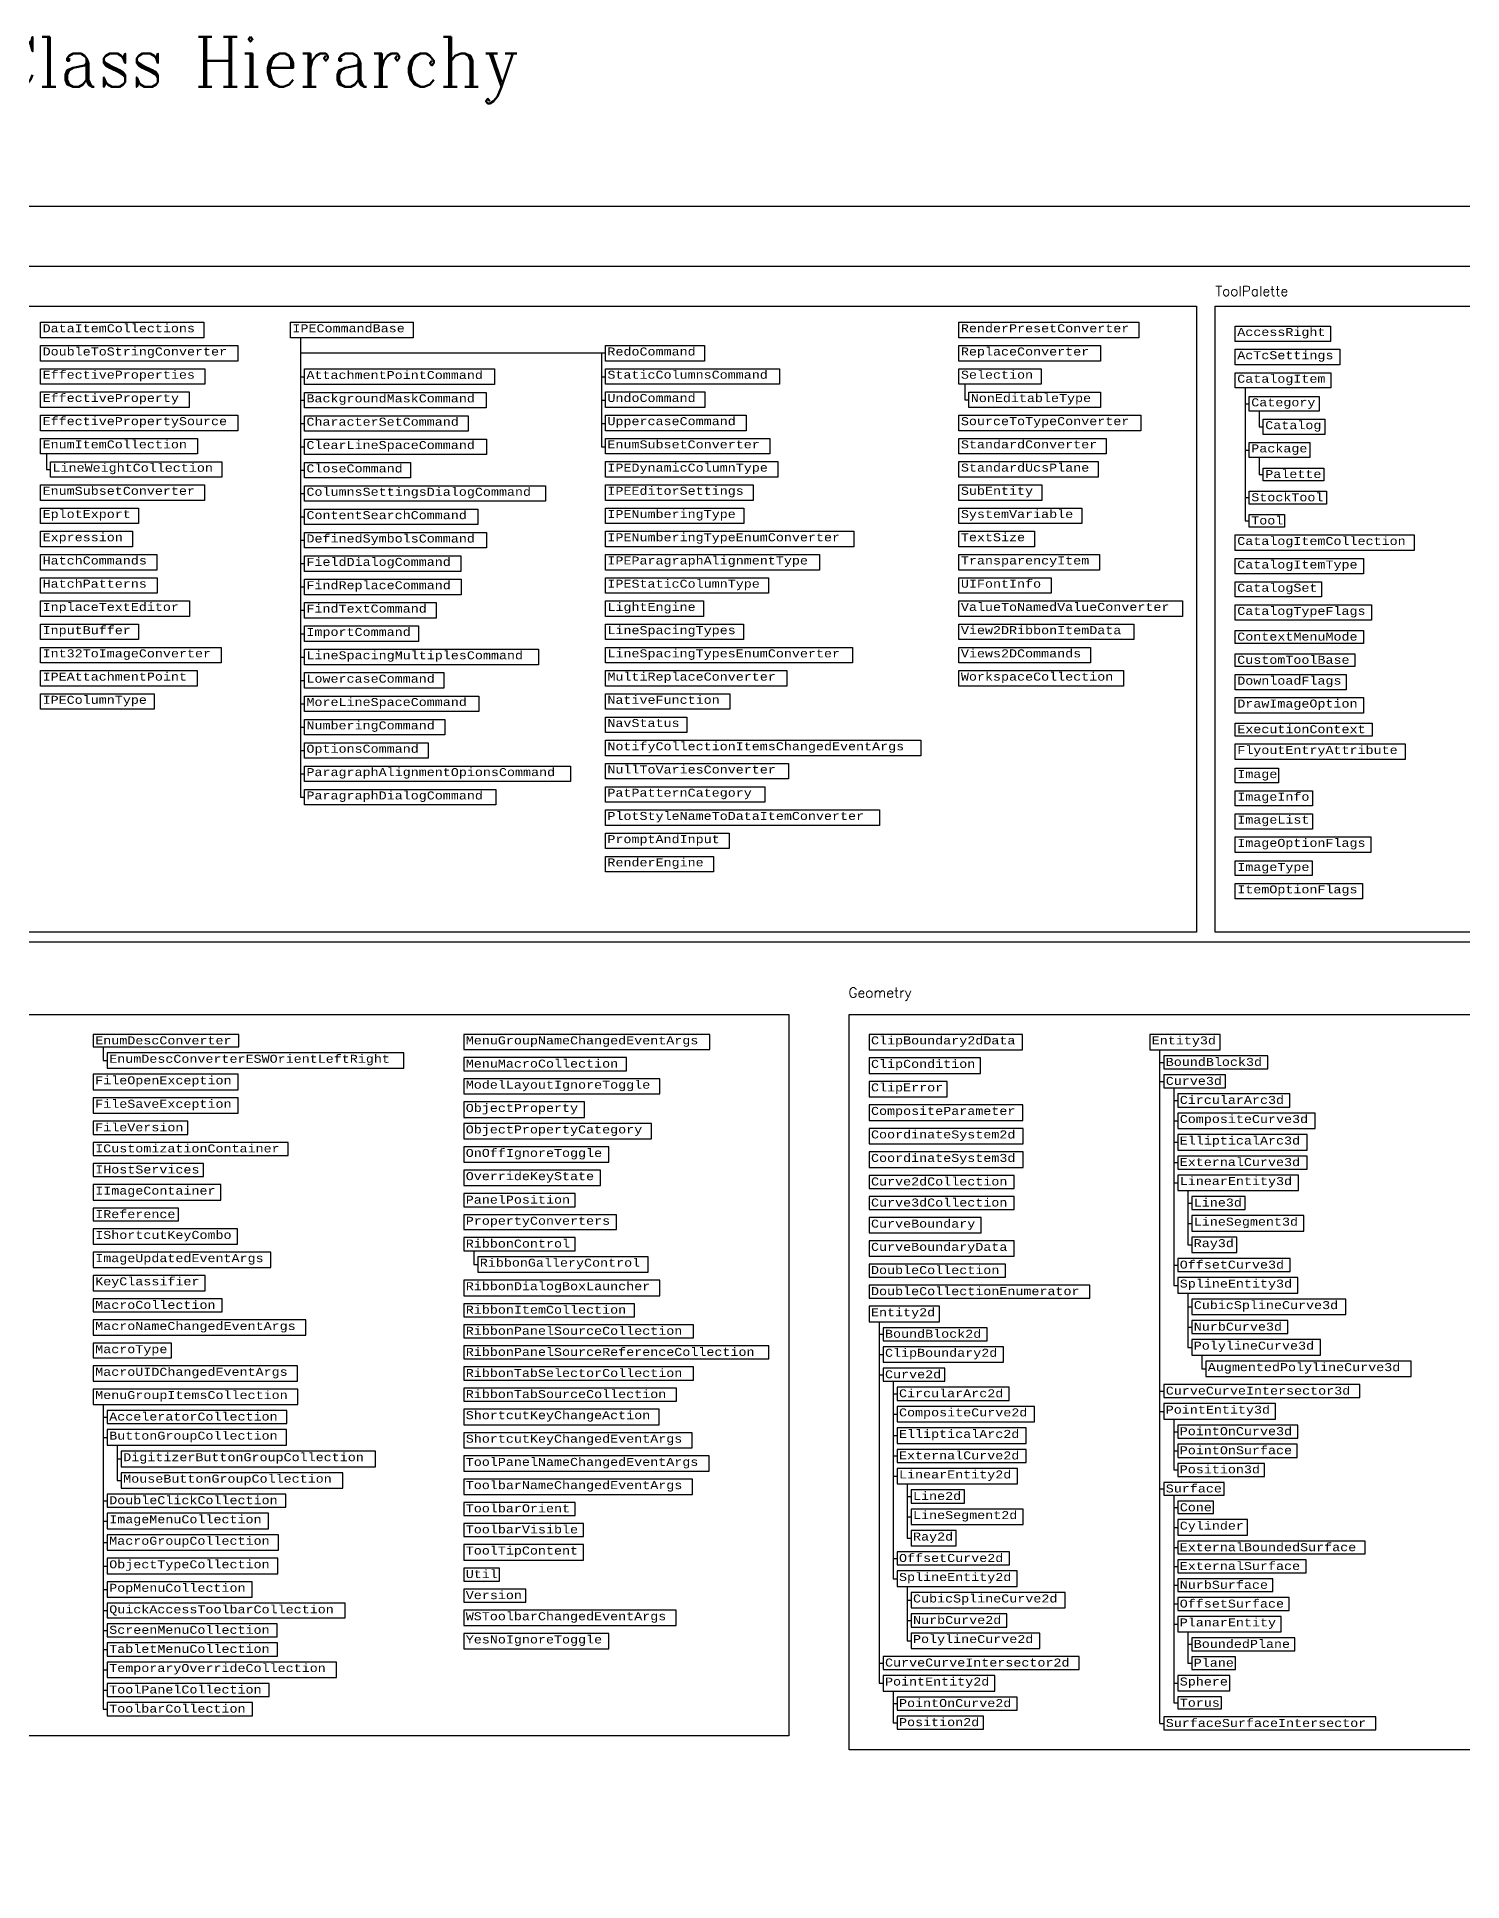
# Model space of a CAD drawing. Header units: inches. Extents: x 349 to 917, y -338 to 10.
# Drawn here: x 683.8 to 755.1, y -82.7 to 9.6 of the extents above; entities that cross this region are included whole.
import ezdxf

# ---------------------------------------------------------------- set-up
doc = ezdxf.new("R2010")
doc.units = ezdxf.units.IN
doc.header["$MEASUREMENT"] = 0
for name, color, linetype in [('Managed classes', 3, 'Continuous'), ('ObjectARX 2009 Managed classes', 7, 'Continuous'), ('ObjectARX 2010 Managed classes', 7, 'Continuous')]:
    doc.layers.add(name, color=color, linetype=linetype)
doc.styles.add('Categories', font='romanc.shx', dxfattribs={"height": 0.5})
doc.styles.add('PureManaged', font='cour.ttf', dxfattribs={"height": 0.4})
doc.styles.get("Standard").update_dxf_attribs({"font": 'cour.ttf'})
doc.styles.add('Title', font='romanc.shx', dxfattribs={"width": 0.9})

msp = doc.modelspace()

# ---------------------------------------------------------------- linework, layer by layer
for p, q in [((697.02, -5.489), (697.02, -28.458)), ((712.263, -6.262), (697.02, -6.262)), ((712.063, -6.262), (712.063, -10.94)), ((697.02, -7.437), (697.22, -7.437)), ((712.063, -7.437), (712.263, -7.437)), ((730.225, -7.811), (730.225, -8.591)), ((744.243, -7.997), (744.243, -14.643)), ((697.02, -8.604), (697.22, -8.604)), ((712.063, -8.604), (712.263, -8.604)), ((730.225, -8.591), (730.425, -8.591)), ((744.243, -8.798), (744.443, -8.798)), ((744.943, -9.178), (744.943, -9.939)), ((697.02, -9.772), (697.22, -9.772)), ((712.063, -9.772), (712.263, -9.772)), ((744.943, -9.939), (745.143, -9.939)), ((697.02, -10.94), (697.22, -10.94)), ((712.063, -10.94), (712.263, -10.94)), ((684.327, -11.294), (684.327, -12.074)), ((744.243, -11.1), (744.443, -11.1)), ((744.943, -11.481), (744.943, -12.321)), ((684.327, -12.074), (684.527, -12.074)), ((697.02, -12.108), (697.22, -12.108)), ((744.943, -12.321), (745.143, -12.321)), ((697.02, -13.276), (697.22, -13.276)), ((744.243, -13.482), (744.443, -13.482)), ((697.02, -14.444), (697.22, -14.444)), ((744.243, -14.643), (744.443, -14.643)), ((697.02, -15.612), (697.22, -15.612)), ((697.02, -16.78), (697.22, -16.78)), ((697.02, -17.947), (697.22, -17.947)), ((697.02, -19.115), (697.22, -19.115)), ((697.02, -20.283), (697.22, -20.283)), ((697.02, -21.451), (697.22, -21.451)), ((697.02, -22.619), (697.22, -22.619)), ((697.02, -23.787), (697.22, -23.787)), ((697.02, -24.955), (697.22, -24.955)), ((697.02, -26.122), (697.22, -26.122)), ((697.02, -27.29), (697.22, -27.29)), ((697.02, -28.458), (697.22, -28.458)), ((687.161, -40.937), (687.161, -41.625)), ((739.97, -74.765), (739.97, -41.092)), ((687.161, -41.625), (687.361, -41.625)), ((739.97, -41.717), (740.17, -41.717)), ((739.97, -42.668), (740.17, -42.668)), ((740.67, -42.993), (740.67, -52.864)), ((740.67, -43.62), (740.87, -43.62)), ((740.67, -44.635), (740.87, -44.635)), ((740.67, -45.711), (740.87, -45.711)), ((740.67, -46.724), (740.87, -46.724)), ((740.67, -47.737), (740.87, -47.737)), ((741.37, -48.124), (741.37, -50.84)), ((741.37, -48.752), (741.57, -48.752)), ((741.37, -49.767), (741.57, -49.767)), ((705.683, -51.131), (705.683, -51.819)), ((741.37, -50.84), (741.57, -50.84)), ((705.683, -51.819), (705.883, -51.819)), ((740.67, -51.851), (740.87, -51.851)), ((740.67, -52.864), (740.87, -52.864)), ((741.37, -53.252), (741.37, -55.965)), ((741.37, -53.939), (741.57, -53.939)), ((725.938, -54.685), (725.938, -72.76)), ((725.938, -55.31), (726.138, -55.31)), ((741.37, -54.952), (741.57, -54.952)), ((741.37, -55.965), (741.57, -55.965)), ((725.938, -56.323), (726.138, -56.323)), ((742.07, -56.353), (742.07, -57.041)), ((742.07, -57.041), (742.27, -57.041)), ((725.938, -57.336), (726.138, -57.336)), ((726.638, -57.662), (726.638, -67.533)), ((687.161, -58.824), (687.161, -74.054)), ((726.638, -58.289), (726.838, -58.289)), ((739.97, -58.154), (740.17, -58.154)), ((687.161, -59.452), (687.361, -59.452)), ((726.638, -59.304), (726.838, -59.304)), ((739.97, -59.167), (740.17, -59.167)), ((740.67, -59.555), (740.67, -62.091)), ((687.161, -60.467), (687.361, -60.467)), ((687.861, -60.855), (687.861, -62.618)), ((726.638, -60.379), (726.838, -60.379)), ((740.67, -60.182), (740.87, -60.182)), ((687.861, -61.542), (688.061, -61.542)), ((726.638, -61.392), (726.838, -61.392)), ((740.67, -61.137), (740.87, -61.137)), ((687.861, -62.618), (688.061, -62.618)), ((726.638, -62.405), (726.838, -62.405)), ((740.67, -62.091), (740.87, -62.091)), ((727.338, -62.793), (727.338, -65.509)), ((727.338, -63.42), (727.538, -63.42)), ((739.97, -63.039), (740.17, -63.039)), ((740.67, -63.359), (740.67, -73.739)), ((687.161, -63.633), (687.361, -63.633)), ((727.338, -64.435), (727.538, -64.435)), ((740.67, -63.969), (740.87, -63.969)), ((687.161, -64.648), (687.361, -64.648)), ((740.67, -64.967), (740.87, -64.967)), ((687.161, -65.723), (687.361, -65.723)), ((727.338, -65.509), (727.538, -65.509)), ((740.67, -65.975), (740.87, -65.975)), ((687.161, -66.898), (687.361, -66.898)), ((726.638, -66.52), (726.838, -66.52)), ((740.67, -66.915), (740.87, -66.915)), ((687.161, -68.074), (687.361, -68.074)), ((726.638, -67.533), (726.838, -67.533)), ((727.338, -67.92), (727.338, -70.634)), ((740.67, -67.856), (740.87, -67.856)), ((687.161, -69.124), (687.361, -69.124)), ((727.338, -68.608), (727.538, -68.608)), ((740.67, -68.796), (740.87, -68.796)), ((727.338, -69.621), (727.538, -69.621)), ((740.67, -69.804), (740.87, -69.804)), ((687.161, -70.114), (687.361, -70.114)), ((727.338, -70.634), (727.538, -70.634)), ((741.37, -70.192), (741.37, -71.752)), ((741.37, -70.812), (741.57, -70.812)), ((687.161, -71.069), (687.361, -71.069)), ((725.938, -71.747), (726.138, -71.747)), ((741.37, -71.752), (741.57, -71.752)), ((687.161, -72.084), (687.361, -72.084)), ((725.938, -72.76), (726.138, -72.76)), ((740.67, -72.753), (740.87, -72.753)), ((687.161, -73.099), (687.361, -73.099)), ((726.638, -73.148), (726.638, -74.73)), ((740.67, -73.739), (740.87, -73.739)), ((687.161, -74.054), (687.361, -74.054)), ((726.638, -73.775), (726.838, -73.775)), ((726.638, -74.73), (726.838, -74.73)), ((739.97, -74.765), (740.17, -74.765))]:
    msp.add_line(p, q)
for points in [[(636.228, 1.1), (917.477, 1.1), (917.477, -179.663), (636.229, -179.663)], [(639.228, -1.9), (771.504, -1.9), (771.504, -35.709), (639.228, -35.709)], [(670.543, -3.9), (741.81, -3.9), (741.81, -35.213), (670.543, -35.213)], [(742.743, -3.9), (770.634, -3.9), (770.634, -35.213), (742.743, -35.213)], [(684.032, -5.489), (684.032, -4.713), (692.191, -4.713), (692.191, -5.489)], [(696.52, -5.489), (696.52, -4.713), (702.661, -4.713), (702.661, -5.489)], [(729.931, -5.489), (729.931, -4.713), (738.924, -4.713), (738.924, -5.489)], [(743.743, -5.675), (743.743, -4.9), (748.509, -4.9), (748.509, -5.675)], [(684.032, -6.65), (684.032, -5.874), (693.882, -5.874), (693.882, -6.65)], [(712.263, -6.65), (712.263, -5.874), (717.207, -5.874), (717.207, -6.65)], [(729.931, -6.65), (729.931, -5.874), (737.005, -5.874), (737.005, -6.65)], [(743.743, -6.836), (743.743, -6.061), (748.963, -6.061), (748.963, -6.836)], [(684.032, -7.811), (684.032, -7.035), (692.243, -7.035), (692.243, -7.811)], [(697.22, -7.824), (697.22, -7.049), (706.723, -7.049), (706.723, -7.824)], [(712.263, -7.811), (712.263, -7.035), (720.968, -7.035), (720.968, -7.811)], [(729.931, -7.811), (729.931, -7.035), (734.036, -7.035), (734.036, -7.811)], [(743.743, -7.997), (743.743, -7.236), (748.517, -7.236), (748.517, -7.997)], [(684.032, -8.972), (684.032, -8.196), (691.458, -8.196), (691.458, -8.972)], [(697.22, -8.992), (697.22, -8.217), (706.303, -8.217), (706.303, -8.992)], [(712.263, -8.972), (712.263, -8.196), (717.225, -8.196), (717.225, -8.972)], [(730.425, -8.978), (730.425, -8.203), (737, -8.203), (737, -8.978)], [(744.443, -9.158), (744.443, -8.417), (747.943, -8.417), (747.943, -9.158)], [(684.032, -10.133), (684.032, -9.357), (693.882, -9.357), (693.882, -10.133)], [(697.22, -10.16), (697.22, -9.385), (705.397, -9.385), (705.397, -10.16)], [(712.263, -10.133), (712.263, -9.357), (719.303, -9.357), (719.303, -10.133)], [(729.931, -10.133), (729.931, -9.357), (739.032, -9.357), (739.032, -10.133)], [(745.143, -10.319), (745.143, -9.558), (748.214, -9.558), (748.214, -10.319)], [(684.032, -11.294), (684.032, -10.518), (691.877, -10.518), (691.877, -11.294)], [(697.22, -11.328), (697.22, -10.553), (706.325, -10.553), (706.325, -11.328)], [(712.263, -11.294), (712.263, -10.518), (720.485, -10.518), (720.485, -11.294)], [(729.931, -11.294), (729.931, -10.518), (737.295, -10.518), (737.295, -11.294)], [(744.443, -11.481), (744.443, -10.719), (747.469, -10.719), (747.469, -11.481)], [(684.527, -12.462), (684.527, -11.686), (693.098, -11.686), (693.098, -12.462)], [(697.22, -12.496), (697.22, -11.72), (702.514, -11.72), (702.514, -12.496)], [(712.263, -12.455), (712.263, -11.679), (720.879, -11.679), (720.879, -12.455)], [(729.931, -12.455), (729.931, -11.679), (736.897, -11.679), (736.897, -12.455)], [(684.032, -13.616), (684.032, -12.84), (692.226, -12.84), (692.226, -13.616)], [(697.22, -13.664), (697.22, -12.888), (709.264, -12.888), (709.264, -13.664)], [(712.263, -13.616), (712.263, -12.84), (719.643, -12.84), (719.643, -13.616)], [(729.931, -13.616), (729.931, -12.84), (734.073, -12.84), (734.073, -13.616)], [(745.143, -12.642), (745.143, -12.001), (748.169, -12.001), (748.169, -12.642)], [(744.443, -13.803), (744.443, -13.162), (748.298, -13.162), (748.298, -13.803)], [(684.032, -14.777), (684.032, -14.001), (688.93, -14.001), (688.93, -14.777)], [(697.22, -14.831), (697.22, -14.056), (705.883, -14.056), (705.883, -14.831)], [(712.263, -14.777), (712.263, -14.001), (719.178, -14.001), (719.178, -14.777)], [(729.931, -14.777), (729.931, -14.001), (736.082, -14.001), (736.082, -14.777)], [(744.443, -14.964), (744.443, -14.323), (746.212, -14.323), (746.212, -14.964)], [(684.032, -15.938), (684.032, -15.162), (688.633, -15.162), (688.633, -15.938)], [(697.22, -15.999), (697.22, -15.224), (706.314, -15.224), (706.314, -15.999)], [(712.263, -15.938), (712.263, -15.162), (724.676, -15.162), (724.676, -15.938)], [(729.931, -15.938), (729.931, -15.162), (733.711, -15.162), (733.711, -15.938)], [(743.743, -16.125), (743.743, -15.349), (752.683, -15.349), (752.683, -16.125)], [(684.032, -17.099), (684.032, -16.323), (689.837, -16.323), (689.837, -17.099)], [(697.22, -17.167), (697.22, -16.392), (705.044, -16.392), (705.044, -17.167)], [(712.263, -17.099), (712.263, -16.323), (722.957, -16.323), (722.957, -17.099)], [(729.931, -17.099), (729.931, -16.323), (736.951, -16.323), (736.951, -17.099)], [(743.743, -17.286), (743.743, -16.525), (750.148, -16.525), (750.148, -17.286)], [(684.032, -18.26), (684.032, -17.484), (689.854, -17.484), (689.854, -18.26)], [(712.263, -18.26), (712.263, -17.484), (720.414, -17.484), (720.414, -18.26)], [(729.931, -18.26), (729.931, -17.484), (734.543, -17.484), (734.543, -18.26)], [(697.22, -18.335), (697.22, -17.56), (705.056, -17.56), (705.056, -18.335)], [(743.743, -18.447), (743.743, -17.686), (748.052, -17.686), (748.052, -18.447)], [(684.032, -19.421), (684.032, -18.646), (691.476, -18.646), (691.476, -19.421)], [(697.22, -19.503), (697.22, -18.728), (703.795, -18.728), (703.795, -19.503)], [(712.263, -19.421), (712.263, -18.646), (717.173, -18.646), (717.173, -19.421)], [(729.931, -19.421), (729.931, -18.646), (741.114, -18.646), (741.114, -19.421)], [(743.743, -19.608), (743.743, -18.847), (750.552, -18.847), (750.552, -19.608)], [(684.032, -20.582), (684.032, -19.807), (688.93, -19.807), (688.93, -20.582)], [(697.22, -20.671), (697.22, -19.895), (702.924, -19.895), (702.924, -20.671)], [(712.263, -20.582), (712.263, -19.807), (719.16, -19.807), (719.16, -20.582)], [(729.931, -20.582), (729.931, -19.807), (738.67, -19.807), (738.67, -20.582)], [(743.743, -20.769), (743.743, -20.128), (750.148, -20.128), (750.148, -20.769)], [(684.032, -21.743), (684.032, -20.968), (693.062, -20.968), (693.062, -21.743)], [(697.22, -21.839), (697.22, -21.063), (708.923, -21.063), (708.923, -21.839)], [(712.263, -21.743), (712.263, -20.968), (724.605, -20.968), (724.605, -21.743)], [(729.931, -21.743), (729.931, -20.968), (736.505, -20.968), (736.505, -21.743)], [(684.032, -22.904), (684.032, -22.129), (691.859, -22.129), (691.859, -22.904)], [(712.263, -22.904), (712.263, -22.129), (721.328, -22.129), (721.328, -22.904)], [(729.931, -22.904), (729.931, -22.129), (738.164, -22.129), (738.164, -22.904)], [(743.743, -21.93), (743.743, -21.289), (749.728, -21.289), (749.728, -21.93)], [(697.22, -23.007), (697.22, -22.231), (704.194, -22.231), (704.194, -23.007)], [(743.743, -23.091), (743.743, -22.33), (749.281, -22.33), (749.281, -23.091)], [(684.032, -24.065), (684.032, -23.29), (689.714, -23.29), (689.714, -24.065)], [(697.22, -24.174), (697.22, -23.399), (705.929, -23.399), (705.929, -24.174)], [(712.263, -24.065), (712.263, -23.29), (718.48, -23.29), (718.48, -24.065)], [(743.743, -24.252), (743.743, -23.476), (750.152, -23.476), (750.152, -24.252)], [(697.22, -25.342), (697.22, -24.567), (704.238, -24.567), (704.238, -25.342)], [(712.263, -25.226), (712.263, -24.451), (716.331, -24.451), (716.331, -25.226)], [(743.743, -25.413), (743.743, -24.758), (750.586, -24.758), (750.586, -25.413)], [(697.22, -26.51), (697.22, -25.735), (703.408, -25.735), (703.408, -26.51)], [(712.263, -26.387), (712.263, -25.612), (728.028, -25.612), (728.028, -26.387)], [(743.743, -26.574), (743.743, -25.798), (752.238, -25.798), (752.238, -26.574)], [(697.22, -27.678), (697.22, -26.903), (710.517, -26.903), (710.517, -27.678)], [(712.263, -27.548), (712.263, -26.773), (721.42, -26.773), (721.42, -27.548)], [(743.743, -27.735), (743.743, -27.003), (745.912, -27.003), (745.912, -27.735)], [(697.22, -28.846), (697.22, -28.07), (706.778, -28.07), (706.778, -28.846)], [(712.263, -28.709), (712.263, -27.934), (720.238, -27.934), (720.238, -28.709)], [(743.743, -28.896), (743.743, -28.135), (747.597, -28.135), (747.597, -28.896)], [(712.263, -29.87), (712.263, -29.095), (725.969, -29.095), (725.969, -29.87)], [(743.743, -30.057), (743.743, -29.282), (747.597, -29.282), (747.597, -30.057)], [(712.263, -31.031), (712.263, -30.256), (718.447, -30.256), (718.447, -31.031)], [(743.743, -31.218), (743.743, -30.443), (750.517, -30.443), (750.517, -31.218)], [(712.263, -32.192), (712.263, -31.417), (717.659, -31.417), (717.659, -32.192)], [(743.743, -32.379), (743.743, -31.647), (747.593, -31.647), (747.593, -32.379)], [(743.743, -33.54), (743.743, -32.765), (750.097, -32.765), (750.097, -33.54)], [(639.228, -39.316), (721.438, -39.316), (721.438, -75.381), (639.228, -75.381)], [(724.438, -39.316), (787.909, -39.316), (787.909, -76.085), (724.438, -76.085)], [(686.661, -40.316), (686.661, -40.937), (693.934, -40.937), (693.934, -40.316)], [(705.183, -40.316), (705.183, -41.077), (717.489, -41.077), (717.489, -40.316)], [(725.438, -40.316), (725.438, -41.092), (733.117, -41.092), (733.117, -40.316)], [(739.47, -40.316), (739.47, -41.092), (742.989, -41.092), (742.989, -40.316)], [(687.361, -41.237), (687.361, -42.012), (702.187, -42.012), (702.187, -41.237)], [(705.183, -41.477), (705.183, -42.132), (713.317, -42.132), (713.317, -41.477)], [(725.438, -41.492), (725.438, -42.267), (731.017, -42.267), (731.017, -41.492)], [(740.17, -41.392), (740.17, -42.042), (745.37, -42.042), (745.37, -41.392)], [(686.661, -42.312), (686.661, -43.088), (693.909, -43.088), (693.909, -42.312)], [(740.17, -42.342), (740.17, -42.993), (743.256, -42.993), (743.256, -42.342)], [(705.183, -42.532), (705.183, -43.293), (714.984, -43.293), (714.984, -42.532)], [(725.438, -42.667), (725.438, -43.443), (729.337, -43.443), (729.337, -42.667)], [(740.87, -43.293), (740.87, -43.948), (746.477, -43.948), (746.477, -43.293)], [(686.661, -43.488), (686.661, -44.263), (693.909, -44.263), (693.909, -43.488)], [(705.183, -43.693), (705.183, -44.469), (711.211, -44.469), (711.211, -43.693)], [(725.438, -43.843), (725.438, -44.618), (733.119, -44.618), (733.119, -43.843)], [(740.87, -44.248), (740.87, -45.023), (747.737, -45.023), (747.737, -44.248)], [(686.661, -44.663), (686.661, -45.318), (691.388, -45.318), (691.388, -44.663)], [(705.183, -44.769), (705.183, -45.544), (714.573, -45.544), (714.573, -44.769)], [(725.438, -45.018), (725.438, -45.793), (733.147, -45.793), (733.147, -45.018)], [(686.661, -45.718), (686.661, -46.372), (696.407, -46.372), (696.407, -45.718)], [(705.183, -45.944), (705.183, -46.705), (712.436, -46.705), (712.436, -45.944)], [(740.87, -45.323), (740.87, -46.098), (747.33, -46.098), (747.33, -45.323)], [(686.661, -46.772), (686.661, -47.427), (692.174, -47.427), (692.174, -46.772)], [(725.438, -46.193), (725.438, -46.969), (733.147, -46.969), (733.147, -46.193)], [(740.87, -46.398), (740.87, -47.049), (747.33, -47.049), (747.33, -46.398)], [(686.661, -47.827), (686.661, -48.603), (693.046, -48.603), (693.046, -47.827)], [(705.183, -47.105), (705.183, -47.88), (712.016, -47.88), (712.016, -47.105)], [(725.438, -47.369), (725.438, -48.023), (732.698, -48.023), (732.698, -47.369)], [(740.87, -47.349), (740.87, -48.124), (746.897, -48.124), (746.897, -47.349)], [(705.183, -48.28), (705.183, -48.935), (710.743, -48.935), (710.743, -48.28)], [(725.438, -48.423), (725.438, -49.078), (732.698, -49.078), (732.698, -48.423)], [(741.57, -48.424), (741.57, -49.079), (744.235, -49.079), (744.235, -48.424)], [(686.661, -49.003), (686.661, -49.643), (690.93, -49.643), (690.93, -49.003)], [(705.183, -49.335), (705.183, -50.076), (712.814, -50.076), (712.814, -49.335)], [(725.438, -49.478), (725.438, -50.239), (731.039, -50.239), (731.039, -49.478)], [(741.57, -49.379), (741.57, -50.155), (747.176, -50.155), (747.176, -49.379)], [(686.661, -50.043), (686.661, -50.804), (693.876, -50.804), (693.876, -50.043)], [(705.183, -50.476), (705.183, -51.131), (710.752, -51.131), (710.752, -50.476)], [(725.438, -50.639), (725.438, -51.4), (732.697, -51.4), (732.697, -50.639)], [(741.57, -50.455), (741.57, -51.226), (743.829, -51.226), (743.829, -50.455)], [(686.661, -51.204), (686.661, -51.965), (695.535, -51.965), (695.535, -51.204)], [(705.883, -51.431), (705.883, -52.206), (714.393, -52.206), (714.393, -51.431)], [(740.87, -51.526), (740.87, -52.176), (746.485, -52.176), (746.485, -51.526)], [(686.661, -52.365), (686.661, -53.14), (692.253, -53.14), (692.253, -52.365)], [(725.438, -51.8), (725.438, -52.455), (732.267, -52.455), (732.267, -51.8)], [(740.87, -52.476), (740.87, -53.252), (746.877, -53.252), (746.877, -52.476)], [(705.183, -52.606), (705.183, -53.382), (714.977, -53.382), (714.977, -52.606)], [(725.438, -52.855), (725.438, -53.51), (736.47, -53.51), (736.47, -52.855)], [(686.661, -53.54), (686.661, -54.195), (693.115, -54.195), (693.115, -53.54)], [(705.183, -53.782), (705.183, -54.436), (713.716, -54.436), (713.716, -53.782)], [(725.438, -53.91), (725.438, -54.685), (728.958, -54.685), (728.958, -53.91)], [(741.57, -53.552), (741.57, -54.327), (749.278, -54.327), (749.278, -53.552)], [(686.661, -54.595), (686.661, -55.356), (697.286, -55.356), (697.286, -54.595)], [(705.183, -54.836), (705.183, -55.491), (716.657, -55.491), (716.657, -54.836)], [(726.138, -54.985), (726.138, -55.636), (731.339, -55.636), (731.339, -54.985)], [(741.57, -54.627), (741.57, -55.278), (746.364, -55.278), (746.364, -54.627)], [(686.661, -55.756), (686.661, -56.488), (690.58, -56.488), (690.58, -55.756)], [(705.183, -55.891), (705.183, -56.546), (720.438, -56.546), (720.438, -55.891)], [(726.138, -55.936), (726.138, -56.711), (732.166, -56.711), (732.166, -55.936)], [(741.57, -55.578), (741.57, -56.353), (747.999, -56.353), (747.999, -55.578)], [(686.661, -56.888), (686.661, -57.649), (696.866, -57.649), (696.866, -56.888)], [(705.183, -56.946), (705.183, -57.601), (716.657, -57.601), (716.657, -56.946)], [(726.138, -57.011), (726.138, -57.662), (729.225, -57.662), (729.225, -57.011)], [(742.27, -56.653), (742.27, -57.429), (752.536, -57.429), (752.536, -56.653)], [(686.661, -58.049), (686.661, -58.824), (696.896, -58.824), (696.896, -58.049)], [(705.183, -58.001), (705.183, -58.655), (715.817, -58.655), (715.817, -58.001)], [(726.838, -57.962), (726.838, -58.616), (732.446, -58.616), (732.446, -57.962)], [(740.17, -57.829), (740.17, -58.479), (749.978, -58.479), (749.978, -57.829)], [(726.838, -58.916), (726.838, -59.692), (733.706, -59.692), (733.706, -58.916)], [(740.17, -58.779), (740.17, -59.555), (745.759, -59.555), (745.759, -58.779)], [(687.361, -59.124), (687.361, -59.779), (696.338, -59.779), (696.338, -59.124)], [(705.183, -59.055), (705.183, -59.831), (714.943, -59.831), (714.943, -59.055)], [(740.87, -59.855), (740.87, -60.509), (746.879, -60.509), (746.879, -59.855)], [(687.361, -60.079), (687.361, -60.855), (696.314, -60.855), (696.314, -60.079)], [(705.183, -60.231), (705.183, -60.992), (716.593, -60.992), (716.593, -60.231)], [(726.838, -59.992), (726.838, -60.767), (733.299, -60.767), (733.299, -59.992)], [(740.87, -60.809), (740.87, -61.464), (746.837, -61.464), (746.837, -60.809)], [(688.061, -61.155), (688.061, -61.93), (700.772, -61.93), (700.772, -61.155)], [(705.183, -61.392), (705.183, -62.153), (717.448, -62.153), (717.448, -61.392)], [(726.838, -61.067), (726.838, -61.718), (733.299, -61.718), (733.299, -61.067)], [(740.87, -61.764), (740.87, -62.419), (745.198, -62.419), (745.198, -61.764)], [(688.061, -62.23), (688.061, -63.005), (699.137, -63.005), (699.137, -62.23)], [(705.183, -62.553), (705.183, -63.314), (716.608, -63.314), (716.608, -62.553)], [(726.838, -62.018), (726.838, -62.793), (732.866, -62.793), (732.866, -62.018)], [(687.361, -63.305), (687.361, -63.96), (696.29, -63.96), (696.29, -63.305)], [(727.538, -63.093), (727.538, -63.748), (730.204, -63.748), (730.204, -63.093)], [(740.17, -62.719), (740.17, -63.359), (743.194, -63.359), (743.194, -62.719)], [(687.361, -64.26), (687.361, -65.035), (695.426, -65.035), (695.426, -64.26)], [(705.183, -63.714), (705.183, -64.368), (710.746, -64.368), (710.746, -63.714)], [(727.538, -64.048), (727.538, -64.823), (733.145, -64.823), (733.145, -64.048)], [(740.87, -63.659), (740.87, -64.279), (742.653, -64.279), (742.653, -63.659)], [(687.361, -65.335), (687.361, -66.111), (695.916, -66.111), (695.916, -65.335)], [(705.183, -64.768), (705.183, -65.423), (711.162, -65.423), (711.162, -64.768)], [(727.538, -65.123), (727.538, -65.894), (729.798, -65.894), (729.798, -65.123)], [(740.87, -64.579), (740.87, -65.355), (744.348, -65.355), (744.348, -64.579)], [(705.183, -65.823), (705.183, -66.598), (711.166, -66.598), (711.166, -65.823)], [(726.838, -66.194), (726.838, -66.845), (732.454, -66.845), (732.454, -66.194)], [(740.87, -65.655), (740.87, -66.295), (750.229, -66.295), (750.229, -65.655)], [(687.361, -66.511), (687.361, -67.286), (695.888, -67.286), (695.888, -66.511)], [(705.183, -66.998), (705.183, -67.653), (706.972, -67.653), (706.972, -66.998)], [(726.838, -67.145), (726.838, -67.92), (732.846, -67.92), (732.846, -67.145)], [(740.87, -66.595), (740.87, -67.236), (747.288, -67.236), (747.288, -66.595)], [(687.361, -67.686), (687.361, -68.462), (694.602, -68.462), (694.602, -67.686)], [(705.183, -68.053), (705.183, -68.708), (708.278, -68.708), (708.278, -68.053)], [(727.538, -68.22), (727.538, -68.996), (735.247, -68.996), (735.247, -68.22)], [(740.87, -67.536), (740.87, -68.176), (745.622, -68.176), (745.622, -67.536)], [(687.361, -68.762), (687.361, -69.487), (699.25, -69.487), (699.25, -68.762)], [(705.183, -69.108), (705.183, -69.869), (715.804, -69.869), (715.804, -69.108)], [(740.87, -68.476), (740.87, -69.116), (746.442, -69.116), (746.442, -68.476)], [(687.361, -69.787), (687.361, -70.441), (695.861, -70.441), (695.861, -69.787)], [(727.538, -69.296), (727.538, -69.946), (732.333, -69.946), (732.333, -69.296)], [(740.87, -69.416), (740.87, -70.192), (746.032, -70.192), (746.032, -69.416)], [(687.361, -70.741), (687.361, -71.396), (695.875, -71.396), (695.875, -70.741)], [(705.183, -70.269), (705.183, -71.03), (712.438, -71.03), (712.438, -70.269)], [(727.538, -70.246), (727.538, -71.022), (733.968, -71.022), (733.968, -70.246)], [(741.57, -70.492), (741.57, -71.132), (746.728, -71.132), (746.728, -70.492)], [(687.361, -71.696), (687.361, -72.471), (698.816, -72.471), (698.816, -71.696)], [(726.138, -71.422), (726.138, -72.072), (735.947, -72.072), (735.947, -71.422)], [(741.57, -71.432), (741.57, -72.072), (743.755, -72.072), (743.755, -71.432)], [(687.361, -72.771), (687.361, -73.426), (695.455, -73.426), (695.455, -72.771)], [(726.138, -72.372), (726.138, -73.148), (731.728, -73.148), (731.728, -72.372)], [(740.87, -72.372), (740.87, -73.133), (743.473, -73.133), (743.473, -72.372)], [(687.361, -73.726), (687.361, -74.381), (694.615, -74.381), (694.615, -73.726)], [(726.838, -73.448), (726.838, -74.102), (732.848, -74.102), (732.848, -73.448)], [(740.87, -73.433), (740.87, -74.045), (743.051, -74.045), (743.051, -73.433)], [(726.838, -74.402), (726.838, -75.057), (731.167, -75.057), (731.167, -74.402)], [(740.17, -74.445), (740.17, -75.085), (750.771, -75.085), (750.771, -74.445)]]:
    msp.add_lwpolyline(points, close=True)

# ---------------------------------------------------------------- texts
at = {"color": 7, "style": 'Title', "width": 0.9}
msp.add_text('ObjectARX  2014 Managed Class Hierarchy', height=2.5, dxfattribs=at).set_placement((637.634, 7.055))
at = {"color": 1, "char_height": 0.5, "attachment_point": 1, "style": 'Categories'}
for s, insert, width in [('ToolPalette', (742.743, -2.9), 7.67647), ('Geometry', (724.414, -37.974), 5.42221)]:
    msp.add_mtext(s, dxfattribs=dict(at, insert=insert, width=width))
at = {"layer": 'Managed classes', "color": 6, "char_height": 0.4, "attachment_point": 1, "style": 'PureManaged'}
for s, insert in [('{\\Fcourier new|c0;DataItemCollections}', (684.132, -4.813)), ('{\\Fcourier new|c0;IPECommandBase}', (696.62, -4.813)), ('{\\Fcourier new|c0;RenderPresetConverter}', (730.031, -4.813)), ('{\\Fcourier new|c0;DoubleToStringConverter}', (684.132, -5.974)), ('{\\Fcourier new|c0;RedoCommand}', (712.363, -5.974)), ('{\\Fcourier new|c0;ReplaceConverter}', (730.031, -5.974)), ('{\\Fcourier new|c0;AcTcSettings}', (743.843, -6.161)), ('{\\Fcourier new|c0;EffectiveProperties}', (684.132, -7.135)), ('{\\Fcourier new|c0;AttachmentPointCommand}', (697.32, -7.149)), ('{\\Fcourier new|c0;StaticColumnsCommand}', (712.363, -7.135)), ('{\\Fcourier new|c0;Selection}', (730.031, -7.135)), ('{\\Fcourier new|c0;EffectiveProperty}', (684.132, -8.296)), ('{\\Fcourier new|c0;BackgroundMaskCommand}', (697.32, -8.317)), ('{\\Fcourier new|c0;UndoCommand}', (712.363, -8.296)), ('{\\Fcourier new|c0;NonEditableType}', (730.525, -8.303)), ('{\\Fcourier new|c0;EffectivePropertySource}', (684.132, -9.457)), ('{\\Fcourier new|c0;CharacterSetCommand}', (697.32, -9.485)), ('{\\Fcourier new|c0;UppercaseCommand}', (712.363, -9.457)), ('{\\Fcourier new|c0;SourceToTypeConverter}', (730.031, -9.457)), ('{\\Fcourier new|c0;EnumItemCollection}', (684.132, -10.618)), ('{\\Fcourier new|c0;ClearLineSpaceCommand}', (697.32, -10.653)), ('{\\Fcourier new|c0;EnumSubsetConverter}', (712.363, -10.618)), ('{\\Fcourier new|c0;StandardConverter}', (730.031, -10.618)), ('{\\Fcourier new|c0;LineWeightCollection}', (684.627, -11.786)), ('{\\Fcourier new|c0;CloseCommand}', (697.32, -11.82)), ('{\\Fcourier new|c0;IPEDynamicColumnType}', (712.363, -11.779)), ('{\\Fcourier new|c0;StandardUcsPlane}', (730.031, -11.779)), ('{\\Fcourier new|c0;EnumSubsetConverter}', (684.132, -12.94)), ('{\\Fcourier new|c0;IPEEditorSettings}', (712.363, -12.94)), ('{\\Fcourier new|c0;SubEntity}', (730.031, -12.94)), ('{\\Fcourier new|c0;ColumnsSettingsDialogCommand}', (697.32, -12.988)), ('{\\Fcourier new|c0;EplotExport}', (684.132, -14.101)), ('{\\Fcourier new|c0;ContentSearchCommand}', (697.32, -14.156)), ('{\\Fcourier new|c0;IPENumberingType}', (712.363, -14.101)), ('{\\Fcourier new|c0;SystemVariable}', (730.031, -14.101)), ('{\\Fcourier new|c0;Expression}', (684.132, -15.262)), ('{\\Fcourier new|c0;DefinedSymbolsCommand}', (697.32, -15.324)), ('{\\Fcourier new|c0;IPENumberingTypeEnumConverter }', (712.363, -15.262)), ('{\\Fcourier new|c0;TextSize}', (730.031, -15.262)), ('{\\Fcourier new|c0;HatchCommands}', (684.132, -16.423)), ('{\\Fcourier new|c0;FieldDialogCommand}', (697.32, -16.492)), ('{\\Fcourier new|c0;IPEParagraphAlignmentType}', (712.363, -16.423)), ('{\\Fcourier new|c0;TransparencyItem}', (730.031, -16.423)), ('{\\Fcourier new|c0;HatchPatterns}', (684.132, -17.584)), ('{\\Fcourier new|c0;FindReplaceCommand}', (697.32, -17.66)), ('{\\Fcourier new|c0;IPEStaticColumnType}', (712.363, -17.584)), ('{\\Fcourier new|c0;UIFontInfo}', (730.031, -17.584)), ('{\\Fcourier new|c0;InplaceTextEditor}', (684.132, -18.746)), ('{\\Fcourier new|c0;FindTextCommand}', (697.32, -18.828)), ('{\\Fcourier new|c0;LightEngine}', (712.363, -18.746)), ('{\\Fcourier new|c0;ValueToNamedValueConverter}', (730.031, -18.746)), ('{\\Fcourier new|c0;InputBuffer}', (684.132, -19.907)), ('{\\Fcourier new|c0;ImportCommand}', (697.32, -19.995)), ('{\\Fcourier new|c0;LineSpacingTypes}', (712.363, -19.907)), ('{\\Fcourier new|c0;View2DRibbonItemData}', (730.031, -19.907)), ('{\\Fcourier new|c0;Int32ToImageConverter}', (684.132, -21.068)), ('{\\Fcourier new|c0;LineSpacingMultiplesCommand}', (697.32, -21.163)), ('{\\Fcourier new|c0;LineSpacingTypesEnumConverter}', (712.363, -21.068)), ('{\\Fcourier new|c0;Views2DCommands}', (730.031, -21.068)), ('{\\Fcourier new|c0;IPEAttachmentPoint}', (684.132, -22.229)), ('{\\Fcourier new|c0;LowercaseCommand}', (697.32, -22.331)), ('{\\Fcourier new|c0;MultiReplaceConverter}', (712.363, -22.229)), ('{\\Fcourier new|c0;WorkspaceCollection}', (730.031, -22.229)), ('{\\Fcourier new|c0;IPEColumnType}', (684.132, -23.39)), ('{\\Fcourier new|c0;MoreLineSpaceCommand}', (697.32, -23.499)), ('{\\Fcourier new|c0;NativeFunction}', (712.363, -23.39)), ('{\\Fcourier new|c0;NumberingCommand}', (697.32, -24.667)), ('{\\Fcourier new|c0;NavStatus}', (712.363, -24.551)), ('{\\Fcourier new|c0;OptionsCommand}', (697.32, -25.835)), ('{\\Fcourier new|c0;NotifyCollectionItemsChangedEventArgs}', (712.363, -25.712)), ('{\\Fcourier new|c0;ParagraphAlignmentOpionsCommand}', (697.32, -27.003)), ('{\\Fcourier new|c0;NullToVariesConverter}', (712.363, -26.873)), ('{\\Fcourier new|c0;ParagraphDialogCommand}', (697.32, -28.17)), ('{\\Fcourier new|c0;PatPatternCategory}', (712.363, -28.034)), ('{\\Fcourier new|c0;PlotStyleNameToDataItemConverter}', (712.363, -29.195)), ('{\\Fcourier new|c0;PromptAndInput}', (712.363, -30.356)), ('{\\Fcourier new|c0;RenderEngine}', (712.363, -31.517))]:
    msp.add_mtext(s, dxfattribs=dict(at, insert=insert))
at = {"layer": 'Managed classes', "char_height": 0.4, "attachment_point": 1, "style": 'PureManaged'}
for s, insert in [('{\\Fcourier new;AccessRight}', (743.843, -5)), ('{\\Fcourier new;CatalogItem}', (743.843, -7.336)), ('{\\Fcourier new;Category}', (744.543, -8.517)), ('{\\Fcourier new;Catalog}', (745.243, -9.658)), ('{\\Fcourier new;Package}', (744.543, -10.819)), ('{\\Fcourier new;Palette}', (745.243, -12.101)), ('{\\Fcourier new;StockTool}', (744.543, -13.262)), ('{\\Fcourier new;Tool}', (744.543, -14.423)), ('{\\Fcourier new;CatalogItemCollection}', (743.843, -15.449)), ('{\\Fcourier new;CatalogItemType}', (743.843, -16.625)), ('{\\Fcourier new;CatalogSet}', (743.843, -17.786)), ('{\\Fcourier new;CatalogTypeFlags}', (743.843, -18.947)), ('{\\Fcourier new;ContextMenuMode}', (743.843, -20.228)), ('{\\Fcourier new;CustomToolBase}', (743.843, -21.389)), ('{\\Fcourier new;DownloadFlags}', (743.843, -22.43)), ('{\\Fcourier new;DrawImageOption}', (743.843, -23.576)), ('{\\Fcourier new;ExecutionContext}', (743.843, -24.858)), ('{\\Fcourier new;FlyoutEntryAttribute}', (743.843, -25.898)), ('{\\Fcourier new;Image}', (743.843, -27.103)), ('{\\Fcourier new;ImageInfo}', (743.843, -28.235)), ('{\\Fcourier new;ImageList}', (743.843, -29.382)), ('{\\Fcourier new;ImageOptionFlags}', (743.843, -30.543)), ('{\\Fcourier new;ImageType}', (743.843, -31.747)), ('{\\Fcourier new;ItemOptionFlags}', (743.843, -32.865)), ('{\\Fcourier new;EnumDescConverter}', (686.761, -40.416)), ('{\\Fcourier new;MenuGroupNameChangedEventArgs}', (705.283, -40.416)), ('{\\Fcourier new;ClipBoundary2dData}', (725.538, -40.416)), ('{\\Fcourier new;Entity3d}', (739.57, -40.416)), ('{\\Fcourier new;EnumDescConverterESWOrientLeftRight}', (687.461, -41.337)), ('{\\Fcourier new;BoundBlock3d}', (740.27, -41.492)), ('{\\Fcourier new;FileOpenException}', (686.761, -42.412)), ('{\\Fcourier new;MenuMacroCollection}', (705.283, -41.577)), ('{\\Fcourier new;ClipCondition}', (725.538, -41.592)), ('{\\Fcourier new;Curve3d}', (740.27, -42.442)), ('{\\Fcourier new;ModelLayoutIgnoreToggle}', (705.283, -42.632)), ('{\\Fcourier new;ClipError}', (725.538, -42.767)), ('{\\Fcourier new;FileSaveException}', (686.761, -43.588)), ('{\\Fcourier new;CompositeParameter}', (725.538, -43.943)), ('{\\Fcourier new;CircularArc3d}', (740.97, -43.393)), ('{\\Fcourier new;FileVersion}', (686.761, -44.763)), ('{\\Fcourier new;CoordinateSystem2d}', (725.538, -45.118)), ('{\\Fcourier new;CompositeCurve3d}', (740.97, -44.348)), ('{\\Fcourier new;ICustomizationContainer}', (686.761, -45.818)), ('{\\Fcourier new;OnOffIgnoreToggle}', (705.283, -46.044)), ('{\\Fcourier new;EllipticalArc3d}', (740.97, -45.423)), ('{\\Fcourier new;IHostServices}', (686.761, -46.872)), ('{\\Fcourier new;CoordinateSystem3d}', (725.538, -46.293)), ('{\\Fcourier new;ExternalCurve3d}', (740.97, -46.498)), ('{\\Fcourier new;IImageContainer}', (686.761, -47.927)), ('{\\Fcourier new;OverrideKeyState}', (705.283, -47.205)), ('{\\Fcourier new;Curve2dCollection}', (725.538, -47.469)), ('{\\Fcourier new;LinearEntity3d}', (740.97, -47.449)), ('{\\Fcourier new;PanelPosition}', (705.283, -48.38)), ('{\\Fcourier new;Curve3dCollection}', (725.538, -48.523)), ('{\\Fcourier new;Line3d}', (741.67, -48.524)), ('{\\Fcourier new;IReference}', (686.761, -49.103)), ('{\\Fcourier new;PropertyConverters}', (705.283, -49.435)), ('{\\Fcourier new;CurveBoundary}', (725.538, -49.578)), ('{\\Fcourier new;LineSegment3d}', (741.67, -49.479)), ('{\\Fcourier new;IShortcutKeyCombo}', (686.761, -50.143)), ('{\\Fcourier new;CurveBoundaryData}', (725.538, -50.739)), ('{\\Fcourier new;Ray3d}', (741.67, -50.555)), ('{\\Fcourier new;ImageUpdatedEventArgs}', (686.761, -51.304)), ('{\\Fcourier new;OffsetCurve3d}', (740.97, -51.626)), ('{\\Fcourier new;KeyClassifier}', (686.761, -52.465)), ('{\\Fcourier new;DoubleCollection}', (725.538, -51.9)), ('{\\Fcourier new;SplineEntity3d}', (740.97, -52.576)), ('{\\Fcourier new;DoubleCollectionEnumerator}', (725.538, -52.955)), ('{\\Fcourier new;MacroCollection}', (686.761, -53.64)), ('{\\Fcourier new;Entity2d}', (725.538, -54.01)), ('{\\Fcourier new;CubicSplineCurve3d}', (741.67, -53.652)), ('{\\Fcourier new;MacroNameChangedEventArgs}', (686.761, -54.695)), ('{\\Fcourier new;BoundBlock2d}', (726.238, -55.085)), ('{\\Fcourier new;NurbCurve3d}', (741.67, -54.727)), ('{\\Fcourier new;MacroType}', (686.761, -55.856)), ('{\\Fcourier new;ClipBoundary2d}', (726.238, -56.036)), ('{\\Fcourier new;PolylineCurve3d}', (741.67, -55.678)), ('{\\Fcourier new;MacroUIDChangedEventArgs}', (686.761, -56.988)), ('{\\Fcourier new;Curve2d}', (726.238, -57.111)), ('{\\Fcourier new;AugmentedPolylineCurve3d}', (742.37, -56.753)), ('{\\Fcourier new;CircularArc2d}', (726.938, -58.062)), ('{\\Fcourier new;CurveCurveIntersector3d}', (740.27, -57.929)), ('{\\Fcourier new;MenuGroupItemsCollection}', (686.761, -58.149)), ('{\\Fcourier new;CompositeCurve2d}', (726.938, -59.016)), ('{\\Fcourier new;PointEntity3d}', (740.27, -58.879)), ('{\\Fcourier new;AcceleratorCollection}', (687.461, -59.224)), ('{\\Fcourier new;ShortcutKeyChangeAction}', (705.283, -59.155)), ('{\\Fcourier new;PointOnCurve3d}', (740.97, -59.955)), ('{\\Fcourier new;ButtonGroupCollection}', (687.461, -60.179)), ('{\\Fcourier new;ShortcutKeyChangedEventArgs}', (705.283, -60.331)), ('{\\Fcourier new;EllipticalArc2d}', (726.938, -60.092)), ('{\\Fcourier new;DigitizerButtonGroupCollection}', (688.161, -61.255)), ('{\\Fcourier new;ToolPanelNameChangedEventArgs}', (705.283, -61.492)), ('{\\Fcourier new;ExternalCurve2d}', (726.938, -61.167)), ('{\\Fcourier new;PointOnSurface}', (740.97, -60.909)), ('{\\Fcourier new;MouseButtonGroupCollection}', (688.161, -62.33)), ('{\\Fcourier new;ToolbarNameChangedEventArgs}', (705.283, -62.653)), ('{\\Fcourier new;LinearEntity2d}', (726.938, -62.118)), ('{\\Fcourier new;Position3d}', (740.97, -61.864)), ('{\\Fcourier new;DoubleClickCollection}', (687.461, -63.405)), ('{\\Fcourier new;Line2d}', (727.638, -63.193)), ('{\\Fcourier new;Surface}', (740.27, -62.819)), ('{\\Fcourier new;ImageMenuCollection}', (687.461, -64.36)), ('{\\Fcourier new;ToolbarOrient}', (705.283, -63.814)), ('{\\Fcourier new;LineSegment2d}', (727.638, -64.148)), ('{\\Fcourier new;Cone}', (740.97, -63.759)), ('{\\Fcourier new;MacroGroupCollection}', (687.461, -65.435)), ('{\\Fcourier new;ToolbarVisible}', (705.283, -64.868)), ('{\\Fcourier new;Ray2d}', (727.638, -65.223)), ('{\\Fcourier new;Cylinder}', (740.97, -64.679)), ('{\\Fcourier new;OffsetCurve2d}', (726.938, -66.294)), ('{\\Fcourier new;ExternalBoundedSurface}', (740.97, -65.755)), ('{\\Fcourier new;Util}', (705.283, -67.098)), ('{\\Fcourier new;SplineEntity2d}', (726.938, -67.245)), ('{\\Fcourier new;ExternalSurface}', (740.97, -66.695)), ('{\\Fcourier new;PopMenuCollection}', (687.461, -67.786)), ('{\\Fcourier new;Version}', (705.283, -68.153)), ('{\\Fcourier new;NurbSurface}', (740.97, -67.636)), ('{\\Fcourier new;CubicSplineCurve2d}', (727.638, -68.32)), ('{\\Fcourier new;OffsetSurface}', (740.97, -68.576)), ('{\\Fcourier new;ScreenMenuCollection}', (687.461, -69.887)), ('{\\Fcourier new;WSToolbarChangedEventArgs}', (705.283, -69.208)), ('{\\Fcourier new;NurbCurve2d}', (727.638, -69.396)), ('{\\Fcourier new;PlanarEntity}', (740.97, -69.516)), ('{\\Fcourier new;TabletMenuCollection}', (687.461, -70.841)), ('{\\Fcourier new;YesNoIgnoreToggle}', (705.283, -70.369)), ('{\\Fcourier new;PolylineCurve2d}', (727.638, -70.346)), ('{\\Fcourier new;BoundedPlane}', (741.67, -70.592)), ('{\\Fcourier new;TemporaryOverrideCollection}', (687.461, -71.796)), ('{\\Fcourier new;CurveCurveIntersector2d}', (726.238, -71.522)), ('{\\Fcourier new;Plane}', (741.67, -71.532)), ('{\\Fcourier new;ToolPanelCollection}', (687.461, -72.871)), ('{\\Fcourier new;PointEntity2d}', (726.238, -72.472)), ('{\\Fcourier new;Sphere}', (740.97, -72.472)), ('{\\Fcourier new;PointOnCurve2d}', (726.938, -73.548)), ('{\\Fcourier new;Torus}', (740.97, -73.533)), ('{\\Fcourier new;ToolbarCollection}', (687.461, -73.826)), ('{\\Fcourier new;Position2d}', (726.938, -74.502)), ('{\\Fcourier new;SurfaceSurfaceIntersector}', (740.27, -74.545))]:
    msp.add_mtext(s, dxfattribs=dict(at, insert=insert))
at = {"layer": 'ObjectARX 2009 Managed classes', "color": 3, "char_height": 0.4, "attachment_point": 1}
for s, insert in [('{\\Fcourier new;ObjectProperty}', (705.283, -43.793)), ('{\\Fcourier new;ObjectPropertyCategory}', (705.283, -44.869)), ('{\\Fcourier new;ToolTipContent}', (705.283, -65.923)), ('{\\Fcourier new;ObjectTypeCollection}', (687.461, -66.611))]:
    msp.add_mtext(s, dxfattribs=dict(at, insert=insert))
at = {"layer": 'ObjectARX 2010 Managed classes', "color": 3, "char_height": 0.4, "attachment_point": 1}
for s, insert in [('{\\Fcourier new;RibbonControl}', (705.283, -50.576)), ('{\\Fcourier new;RibbonGalleryControl}', (705.983, -51.531)), ('{\\Fcourier new;RibbonDialogBoxLauncher}', (705.283, -52.706)), ('{\\Fcourier new;RibbonItemCollection}', (705.283, -53.882)), ('{\\Fcourier new;RibbonPanelSourceCollection}', (705.283, -54.936)), ('{\\Fcourier new;RibbonPanelSourceReferenceCollection}', (705.283, -55.991)), ('{\\Fcourier new;RibbonTabSelectorCollection}', (705.283, -57.046)), ('{\\Fcourier new;RibbonTabSourceCollection}', (705.283, -58.101)), ('{\\Fcourier new;QuickAccessToolbarCollection}', (687.461, -68.862))]:
    msp.add_mtext(s, dxfattribs=dict(at, insert=insert))

doc.saveas('drawing.dxf')
